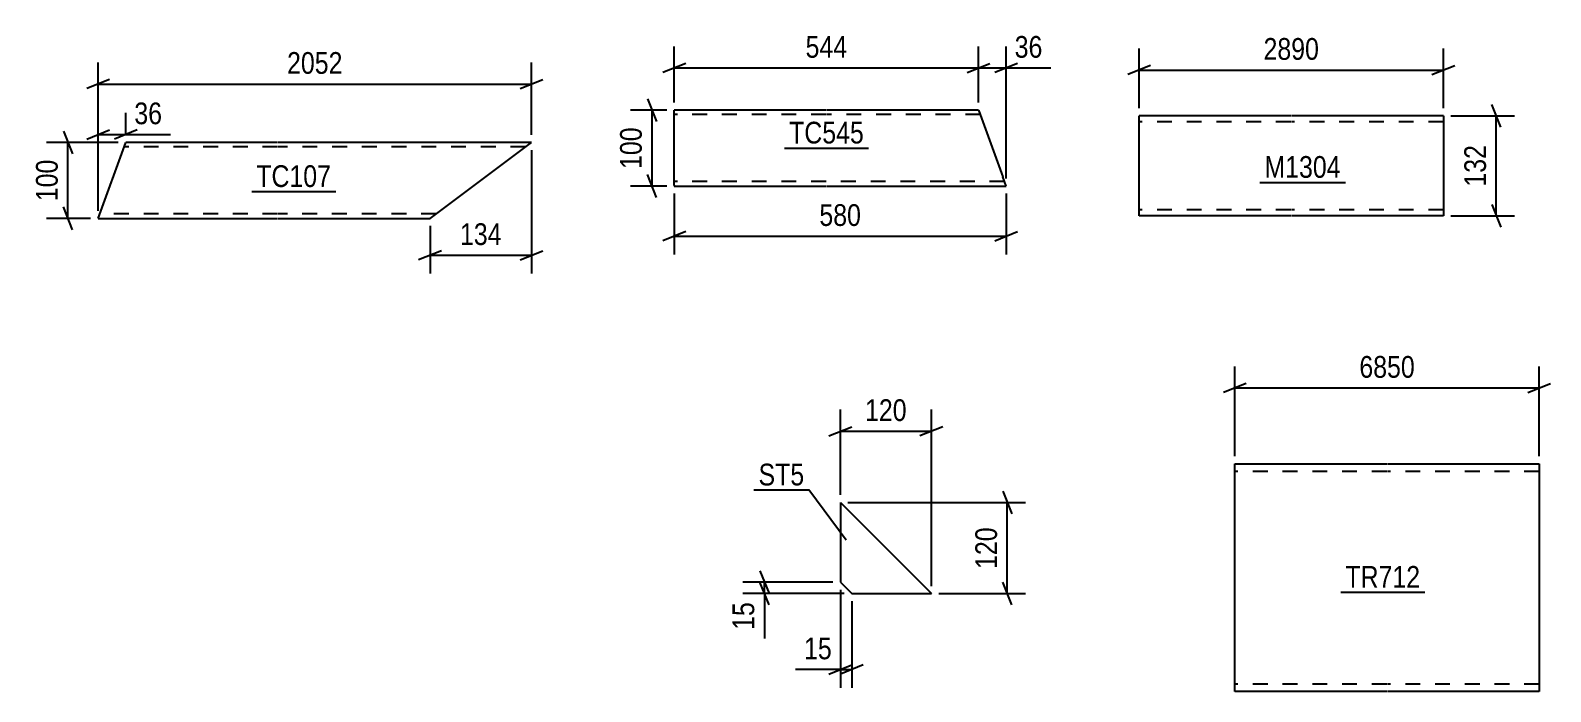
# Model space of a CAD drawing. Header units: millimetres. Extents: x 0 to 841, y 0 to 594.
# Drawn here: x 459.3 to 659.7, y 323.1 to 410.2 of the extents above; entities that cross this region are included whole.
import ezdxf

# ---------------------------------------------------------------- set-up
doc = ezdxf.new("R2010")
doc.units = ezdxf.units.MM
doc.linetypes.add('DXK_LINE_DOT2', pattern=[3.9198, 1.9599, -1.9599])
doc.styles.add('Arial Narrow', font='ARIALN.TTF', dxfattribs={"height": 0.2})

# ---------------------------------------------------------------- blocks, each defined once
blk = doc.blocks.new('Part-761548639-22773 - 22772')
at = {"color": 2, "linetype": 'Continuous'}
for p, q in [((564.16, 399.72), (544.16, 399.72)), ((544.16, 390.92), (544.16, 399.72)), ((584.26, 399.72), (564.26, 399.72)), ((584.26, 399.72), (584.29, 399.62)), ((584.29, 399.62), (587.46, 390.92)), ((544.16, 389.81), (544.16, 390.92)), ((587.9, 389.72), (587.46, 390.92)), ((544.16, 389.81), (544.16, 389.72)), ((544.16, 389.72), (564.16, 389.72)), ((564.26, 389.72), (587.9, 389.72))]:
    blk.add_line(p, q, dxfattribs=at)
at = {"color": 7, "linetype": 'DXK_LINE_DOT2'}
for p, q in [((564.16, 399.12), (544.16, 399.12)), ((584.48, 399.12), (564.26, 399.12)), ((584.69, 398.52), (584.69, 398.52)), ((544.16, 390.07), (544.16, 390.92)), ((564.16, 390.32), (544.16, 390.32)), ((587.68, 390.32), (564.26, 390.32))]:
    blk.add_line(p, q, dxfattribs=at)
blk = doc.blocks.new('Part-761548639-21630 - 21629')
at = {"color": 2, "linetype": 'Continuous'}
for p, q in [((468.22, 385.46), (471.86, 395.46)), ((491.86, 395.46), (471.86, 395.46)), ((525.34, 395.46), (491.96, 395.46)), ((511.96, 385.46), (525.34, 395.46)), ((468.22, 385.46), (491.86, 385.46)), ((491.96, 385.46), (511.96, 385.46))]:
    blk.add_line(p, q, dxfattribs=at)
at = {"color": 7, "linetype": 'DXK_LINE_DOT2'}
for p, q in [((491.86, 394.86), (471.64, 394.86)), ((524.54, 394.86), (491.96, 394.86)), ((491.86, 386.06), (468.44, 386.06)), ((512.76, 386.06), (491.96, 386.06))]:
    blk.add_line(p, q, dxfattribs=at)
blk = doc.blocks.new('Part-761548639-13718 - 13717')
at = {"color": 2, "linetype": 'Continuous'}
for p, q in [((625.42, 398.98), (605.42, 398.98)), ((605.42, 387.38), (605.42, 398.98)), ((645.52, 398.98), (625.52, 398.98)), ((645.52, 398.98), (645.52, 385.78)), ((605.42, 385.78), (605.42, 387.38)), ((625.42, 385.78), (605.42, 385.78)), ((645.52, 385.78), (625.52, 385.78))]:
    blk.add_line(p, q, dxfattribs=at)
at = {"color": 7, "linetype": 'DXK_LINE_DOT2'}
for p, q in [((625.42, 398.18), (605.42, 398.18)), ((645.52, 398.18), (625.52, 398.18)), ((605.42, 385.9), (605.42, 387.38)), ((605.42, 386.58), (605.42, 386.64)), ((625.42, 386.58), (605.42, 386.58)), ((645.52, 386.58), (625.52, 386.58)), ((645.52, 386.58), (645.52, 386.64))]:
    blk.add_line(p, q, dxfattribs=at)
blk = doc.blocks.new('Part-761548639-13787 - 13786')
at = {"color": 2, "linetype": 'Continuous'}
for p, q in [((566.04, 348.02), (566.04, 337.52)), ((566.04, 348.02), (578.04, 336.02)), ((566.04, 337.52), (567.54, 336.02)), ((567.54, 336.02), (578.04, 336.02))]:
    blk.add_line(p, q, dxfattribs=at)
blk = doc.blocks.new('Part-761548639-13860 - 13859')
at = {"color": 2, "linetype": 'Continuous'}
for p, q in [((618.05, 351.11), (618.05, 353.11)), ((618.05, 353.11), (638.05, 353.11)), ((638.15, 353.11), (658.15, 353.11)), ((658.15, 353.11), (658.15, 352.96)), ((658.15, 352.96), (658.15, 323.11)), ((618.05, 323.11), (618.05, 351.11)), ((638.05, 323.11), (618.05, 323.11)), ((658.15, 323.11), (638.15, 323.11))]:
    blk.add_line(p, q, dxfattribs=at)
at = {"color": 7, "linetype": 'DXK_LINE_DOT2'}
for p, q in [((638.05, 352.11), (618.05, 352.11)), ((658.15, 352.11), (638.15, 352.11)), ((618.05, 324.11), (618.05, 324.19)), ((638.05, 324.11), (618.05, 324.11)), ((658.15, 324.11), (638.15, 324.11)), ((658.15, 324.11), (658.15, 324.19))]:
    blk.add_line(p, q, dxfattribs=at)
blk = doc.blocks.new('StraightDimension-761548639-22781 - 22772')
at = {"color": 7, "linetype": 'Continuous'}
for p, q in [((544.16, 400.72), (544.16, 408.12)), ((584.26, 400.72), (584.26, 408.12)), ((545.66, 405.87), (542.66, 404.67)), ((544.16, 405.27), (584.26, 405.27)), ((582.76, 404.67), (585.76, 405.87))]:
    blk.add_line(p, q, dxfattribs=at)
at = {"color": 0}
blk.add_wipeout([(567.55, 406.02), (567.55, 410.22), (560.86, 410.22), (560.86, 406.02)], dxfattribs=at)
at = {"color": 3, "style": 'Arial Narrow'}
blk.add_text('544', height=2.863, dxfattribs=at).set_placement((561.46, 406.62))
blk = doc.blocks.new('StraightDimension-761548639-22821 - 22772')
at = {"color": 7, "linetype": 'Continuous'}
for p, q in [((540.62, 401.22), (541.82, 398.22)), ((543.16, 399.72), (538.37, 399.72)), ((541.22, 389.72), (541.22, 399.72)), ((541.82, 388.22), (540.62, 391.22)), ((543.16, 389.72), (538.37, 389.72))]:
    blk.add_line(p, q, dxfattribs=at)
at = {"color": 0}
blk.add_wipeout([(540.47, 398.06), (536.27, 398.06), (536.27, 391.37), (540.47, 391.37)], dxfattribs=at)
at = {"color": 3, "style": 'Arial Narrow'}
blk.add_text('100', height=2.863, rotation=90.0002, dxfattribs=at).set_placement((539.87, 391.97))
blk = doc.blocks.new('StraightDimension-761548639-22805 - 22772')
at = {"color": 7, "linetype": 'Continuous'}
for p, q in [((544.16, 388.72), (544.16, 380.71)), ((587.9, 388.72), (587.9, 380.71)), ((545.66, 383.71), (542.66, 382.51)), ((544.16, 383.11), (587.9, 383.11)), ((586.4, 382.51), (589.4, 383.71))]:
    blk.add_line(p, q, dxfattribs=at)
at = {"color": 0}
blk.add_wipeout([(569.37, 383.86), (569.37, 388.06), (562.68, 388.06), (562.68, 383.86)], dxfattribs=at)
at = {"color": 3, "style": 'Arial Narrow'}
blk.add_text('580', height=2.863, dxfattribs=at).set_placement((563.28, 384.46))
blk = doc.blocks.new('StraightDimension-761548639-22780 - 22772')
at = {"color": 7, "linetype": 'Continuous'}
for p, q in [((584.26, 400.72), (584.26, 408.12)), ((587.9, 390.72), (587.9, 408.12)), ((582.76, 404.67), (585.76, 405.87)), ((584.26, 405.27), (587.9, 405.27)), ((589.4, 405.87), (586.4, 404.67))]:
    blk.add_line(p, q, dxfattribs=at)
at = {"color": 0}
blk.add_wipeout([(593.28, 406.02), (593.28, 410.22), (588.42, 410.22), (588.42, 406.02)], dxfattribs=at)
at = {"color": 7, "linetype": 'Continuous'}
blk.add_line((587.9, 405.27), (593.8, 405.27), dxfattribs=at)
blk.add_line((587.9, 405.27), (593.8, 405.27), dxfattribs=at)
at = {"color": 3, "style": 'Arial Narrow'}
blk.add_text('36', height=2.863, dxfattribs=at).set_placement((589.02, 406.62))
blk = doc.blocks.new('StraightDimension-761548639-22711 - 21629')
at = {"color": 7, "linetype": 'Continuous'}
for p, q in [((468.22, 386.46), (468.22, 399.36)), ((471.86, 396.46), (471.86, 399.36)), ((466.72, 395.91), (469.72, 397.11)), ((473.36, 397.11), (470.36, 395.91)), ((468.22, 396.51), (471.86, 396.51))]:
    blk.add_line(p, q, dxfattribs=at)
at = {"color": 0}
blk.add_wipeout([(477.24, 397.26), (477.24, 401.46), (472.39, 401.46), (472.39, 397.26)], dxfattribs=at)
at = {"color": 7, "linetype": 'Continuous'}
blk.add_line((471.86, 396.51), (477.77, 396.51), dxfattribs=at)
blk.add_line((471.86, 396.51), (477.77, 396.51), dxfattribs=at)
at = {"color": 3, "style": 'Arial Narrow'}
blk.add_text('36', height=2.863, dxfattribs=at).set_placement((472.99, 397.86))
blk = doc.blocks.new('StraightDimension-761548639-22750 - 21629')
at = {"color": 7, "linetype": 'Continuous'}
for p, q in [((463.64, 396.96), (464.84, 393.96)), ((470.86, 395.46), (461.39, 395.46)), ((464.24, 385.46), (464.24, 395.46)), ((464.84, 383.96), (463.64, 386.96)), ((467.22, 385.46), (461.39, 385.46))]:
    blk.add_line(p, q, dxfattribs=at)
at = {"color": 0}
blk.add_wipeout([(463.49, 393.8), (459.29, 393.8), (459.29, 387.12), (463.49, 387.12)], dxfattribs=at)
at = {"color": 3, "style": 'Arial Narrow'}
blk.add_text('100', height=2.863, rotation=90.0002, dxfattribs=at).set_placement((462.89, 387.72))
blk = doc.blocks.new('StraightDimension-761548639-22726 - 21629')
at = {"color": 7, "linetype": 'Continuous'}
for p, q in [((525.34, 394.46), (525.34, 378.2)), ((511.96, 384.46), (511.96, 378.2)), ((513.46, 381.2), (510.46, 380)), ((523.84, 380), (526.84, 381.2)), ((511.96, 380.6), (525.34, 380.6))]:
    blk.add_line(p, q, dxfattribs=at)
at = {"color": 0}
blk.add_wipeout([(521.99, 381.35), (521.99, 385.55), (515.31, 385.55), (515.31, 381.35)], dxfattribs=at)
at = {"color": 3, "style": 'Arial Narrow'}
blk.add_text('134', height=2.863, dxfattribs=at).set_placement((515.91, 381.95))
blk = doc.blocks.new('StraightDimension-761548639-22739 - 21629')
at = {"color": 7, "linetype": 'Continuous'}
for p, q in [((468.22, 386.46), (468.22, 406)), ((525.34, 396.46), (525.34, 406)), ((469.72, 403.75), (466.72, 402.55)), ((468.22, 403.15), (525.34, 403.15)), ((523.84, 402.55), (526.84, 403.75))]:
    blk.add_line(p, q, dxfattribs=at)
at = {"color": 0}
blk.add_wipeout([(501.04, 403.9), (501.04, 408.1), (492.52, 408.1), (492.52, 403.9)], dxfattribs=at)
at = {"color": 3, "style": 'Arial Narrow'}
blk.add_text('2052', height=2.863, dxfattribs=at).set_placement((493.12, 404.5))
blk = doc.blocks.new('StraightDimension-761548639-22834 - 13717')
at = {"color": 7, "linetype": 'Continuous'}
for p, q in [((646.52, 398.98), (654.89, 398.98)), ((653.09, 397.48), (651.89, 400.48)), ((652.49, 385.78), (652.49, 398.98)), ((651.89, 387.28), (653.09, 384.28)), ((646.52, 385.78), (654.89, 385.78))]:
    blk.add_line(p, q, dxfattribs=at)
at = {"color": 0}
blk.add_wipeout([(651.74, 395.72), (647.54, 395.72), (647.54, 389.04), (651.74, 389.04)], dxfattribs=at)
at = {"color": 3, "style": 'Arial Narrow'}
blk.add_text('132', height=2.863, rotation=90.0002, dxfattribs=at).set_placement((651.14, 389.64))
blk = doc.blocks.new('StraightDimension-761548639-14035 - 13717')
at = {"color": 7, "linetype": 'Continuous'}
for p, q in [((605.42, 399.98), (605.42, 407.85)), ((645.52, 399.98), (645.52, 407.85)), ((606.92, 405.6), (603.92, 404.4)), ((605.42, 405), (645.52, 405)), ((644.02, 404.4), (647.02, 405.6))]:
    blk.add_line(p, q, dxfattribs=at)
at = {"color": 0}
blk.add_wipeout([(629.73, 405.75), (629.73, 409.95), (621.22, 409.95), (621.22, 405.75)], dxfattribs=at)
at = {"color": 3, "style": 'Arial Narrow'}
blk.add_text('2890', height=2.863, dxfattribs=at).set_placement((621.82, 406.35))
blk = doc.blocks.new('StraightDimension-761548639-14195 - 13786')
at = {"color": 7, "linetype": 'Continuous'}
for p, q in [((555.44, 339.02), (556.64, 336.02)), ((565.04, 337.52), (553.19, 337.52)), ((556.64, 334.52), (555.44, 337.52)), ((556.04, 336.02), (556.04, 337.52)), ((566.54, 336.02), (553.19, 336.02))]:
    blk.add_line(p, q, dxfattribs=at)
at = {"color": 0}
blk.add_wipeout([(555.29, 335.49), (551.09, 335.49), (551.09, 330.64), (555.29, 330.64)], dxfattribs=at)
at = {"color": 7, "linetype": 'Continuous'}
blk.add_line((556.04, 336.02), (556.04, 330.11), dxfattribs=at)
blk.add_line((556.04, 336.02), (556.04, 330.11), dxfattribs=at)
at = {"color": 3, "style": 'Arial Narrow'}
blk.add_text('15', height=2.863, rotation=90.0002, dxfattribs=at).set_placement((554.69, 331.24))
blk = doc.blocks.new('StraightDimension-761548639-14187 - 13786')
at = {"color": 7, "linetype": 'Continuous'}
for p, q in [((566.04, 336.52), (566.04, 323.62)), ((567.54, 335.02), (567.54, 323.62)), ((564.54, 325.42), (567.54, 326.62)), ((569.04, 326.62), (566.04, 325.42)), ((566.04, 326.02), (567.54, 326.02))]:
    blk.add_line(p, q, dxfattribs=at)
at = {"color": 0}
blk.add_wipeout([(565.52, 326.77), (565.52, 330.97), (560.66, 330.97), (560.66, 326.77)], dxfattribs=at)
at = {"color": 7, "linetype": 'Continuous'}
blk.add_line((566.04, 326.02), (560.14, 326.02), dxfattribs=at)
blk.add_line((566.04, 326.02), (560.14, 326.02), dxfattribs=at)
at = {"color": 3, "style": 'Arial Narrow'}
blk.add_text('15', height=2.863, dxfattribs=at).set_placement((561.26, 327.37))
blk = doc.blocks.new('StraightDimension-761548639-14199 - 13786')
at = {"color": 7, "linetype": 'Continuous'}
for p, q in [((587.44, 349.52), (588.64, 346.52)), ((567.04, 348.02), (590.44, 348.02)), ((588.04, 336.02), (588.04, 348.02)), ((588.64, 334.52), (587.44, 337.52)), ((579.04, 336.02), (590.44, 336.02))]:
    blk.add_line(p, q, dxfattribs=at)
at = {"color": 0}
blk.add_wipeout([(587.29, 345.36), (583.09, 345.36), (583.09, 338.67), (587.29, 338.67)], dxfattribs=at)
at = {"color": 3, "style": 'Arial Narrow'}
blk.add_text('120', height=2.863, rotation=90.0002, dxfattribs=at).set_placement((586.69, 339.27))
blk = doc.blocks.new('StraightDimension-761548639-14191 - 13786')
at = {"color": 7, "linetype": 'Continuous'}
for p, q in [((566.04, 349.02), (566.04, 360.26)), ((578.04, 337.02), (578.04, 360.26)), ((564.54, 356.81), (567.54, 358.01)), ((566.04, 357.41), (578.04, 357.41)), ((579.54, 358.01), (576.54, 356.81))]:
    blk.add_line(p, q, dxfattribs=at)
at = {"color": 0}
blk.add_wipeout([(575.38, 358.16), (575.38, 362.36), (568.7, 362.36), (568.7, 358.16)], dxfattribs=at)
at = {"color": 3, "style": 'Arial Narrow'}
blk.add_text('120', height=2.863, dxfattribs=at).set_placement((569.3, 358.76))
blk = doc.blocks.new('StraightDimension-761548639-14255 - 13859')
at = {"color": 7, "linetype": 'Continuous'}
for p, q in [((618.05, 354.11), (618.05, 365.96)), ((658.15, 354.11), (658.15, 365.96)), ((619.55, 363.71), (616.55, 362.51)), ((618.05, 363.11), (658.15, 363.11)), ((656.65, 362.51), (659.65, 363.71))]:
    blk.add_line(p, q, dxfattribs=at)
at = {"color": 0}
blk.add_wipeout([(642.36, 363.86), (642.36, 368.06), (633.85, 368.06), (633.85, 363.86)], dxfattribs=at)
at = {"color": 3, "style": 'Arial Narrow'}
blk.add_text('6850', height=2.863, dxfattribs=at).set_placement((634.45, 364.46))
blk = doc.blocks.new('Mark-761548639-22815 - 22772')
at = {"color": 0}
blk.add_wipeout([(569.15, 395.32), (569.15, 398.32), (559.29, 398.32), (559.29, 395.32)], dxfattribs=at)
blk.add_wipeout([(569.15, 395.32), (569.15, 398.32), (559.29, 398.32), (559.29, 395.32)], dxfattribs=at)
at = {"color": 30, "linetype": 'Continuous'}
blk.add_line((558.69, 394.72), (569.75, 394.72), dxfattribs=at)
at = {"color": 3, "style": 'Arial Narrow'}
blk.add_text('TC545', height=2.863, dxfattribs=at).set_placement((559.29, 395.32))
blk = doc.blocks.new('Mark-761548639-22764 - 21629')
at = {"color": 0}
blk.add_wipeout([(498.93, 389.59), (498.93, 392.59), (489.06, 392.59), (489.06, 389.59)], dxfattribs=at)
blk.add_wipeout([(498.93, 389.59), (498.93, 392.59), (489.06, 392.59), (489.06, 389.59)], dxfattribs=at)
at = {"color": 30, "linetype": 'Continuous'}
blk.add_line((488.46, 388.99), (499.53, 388.99), dxfattribs=at)
at = {"color": 3, "style": 'Arial Narrow'}
blk.add_text('TC107', height=2.863, dxfattribs=at).set_placement((489.06, 389.59))
blk = doc.blocks.new('Mark-761548639-14342 - 13717')
at = {"color": 0}
blk.add_wipeout([(632, 390.8), (632, 393.8), (621.94, 393.8), (621.94, 390.8)], dxfattribs=at)
blk.add_wipeout([(632, 390.8), (632, 393.8), (621.94, 393.8), (621.94, 390.8)], dxfattribs=at)
at = {"color": 30, "linetype": 'Continuous'}
blk.add_line((621.34, 390.2), (632.6, 390.2), dxfattribs=at)
at = {"color": 3, "style": 'Arial Narrow'}
blk.add_text('M1304', height=2.863, dxfattribs=at).set_placement((621.94, 390.8))
blk = doc.blocks.new('Mark-761548639-14372 - 13786')
at = {"color": 0}
blk.add_wipeout([(561.29, 350.27), (561.29, 353.27), (555.26, 353.27), (555.26, 350.27)], dxfattribs=at)
blk.add_wipeout([(561.29, 350.27), (561.29, 353.27), (555.26, 353.27), (555.26, 350.27)], dxfattribs=at)
at = {"color": 30, "linetype": 'Continuous'}
for p in [(554.66, 349.67), (566.83, 343.06)]:
    blk.add_line(p, (561.89, 349.67), dxfattribs=at)
at = {"color": 3, "style": 'Arial Narrow'}
blk.add_text('ST5', height=2.863, dxfattribs=at).set_placement((555.26, 350.27))
blk = doc.blocks.new('Mark-761548639-14389 - 13859')
at = {"color": 0}
blk.add_wipeout([(642.47, 336.79), (642.47, 339.79), (632.61, 339.79), (632.61, 336.79)], dxfattribs=at)
blk.add_wipeout([(642.47, 336.79), (642.47, 339.79), (632.61, 339.79), (632.61, 336.79)], dxfattribs=at)
at = {"color": 30, "linetype": 'Continuous'}
blk.add_line((632.01, 336.19), (643.07, 336.19), dxfattribs=at)
at = {"color": 3, "style": 'Arial Narrow'}
blk.add_text('TR712', height=2.863, dxfattribs=at).set_placement((632.61, 336.79))

msp = doc.modelspace()

# ---------------------------------------------------------------- block references
for name in ['Part-761548639-22773 - 22772', 'Part-761548639-13718 - 13717', 'Part-761548639-21630 - 21629', 'Part-761548639-13860 - 13859', 'Part-761548639-13787 - 13786']:
    msp.add_blockref(name, (0, 0))

# ---------------------------------------------------------------- next in the draw order: block references
for name in ['StraightDimension-761548639-22781 - 22772', 'StraightDimension-761548639-22711 - 21629', 'StraightDimension-761548639-22834 - 13717', 'Mark-761548639-22815 - 22772', 'StraightDimension-761548639-22726 - 21629', 'Mark-761548639-14342 - 13717', 'StraightDimension-761548639-14255 - 13859', 'StraightDimension-761548639-14195 - 13786', 'Mark-761548639-14389 - 13859']:
    msp.add_blockref(name, (0, 0))

# ---------------------------------------------------------------- next in the draw order: block references
for name in ['StraightDimension-761548639-22780 - 22772', 'StraightDimension-761548639-14035 - 13717', 'StraightDimension-761548639-22821 - 22772', 'StraightDimension-761548639-22750 - 21629', 'StraightDimension-761548639-14187 - 13786']:
    msp.add_blockref(name, (0, 0))

# ---------------------------------------------------------------- next in the draw order: block references
for name in ['StraightDimension-761548639-22739 - 21629', 'StraightDimension-761548639-22805 - 22772', 'StraightDimension-761548639-14199 - 13786']:
    msp.add_blockref(name, (0, 0))

# ---------------------------------------------------------------- next in the draw order: block references
for name in ['Mark-761548639-22764 - 21629', 'StraightDimension-761548639-14191 - 13786']:
    msp.add_blockref(name, (0, 0))

# ---------------------------------------------------------------- next in the draw order: block references
msp.add_blockref('Mark-761548639-14372 - 13786', (0, 0))

doc.saveas('drawing.dxf')
